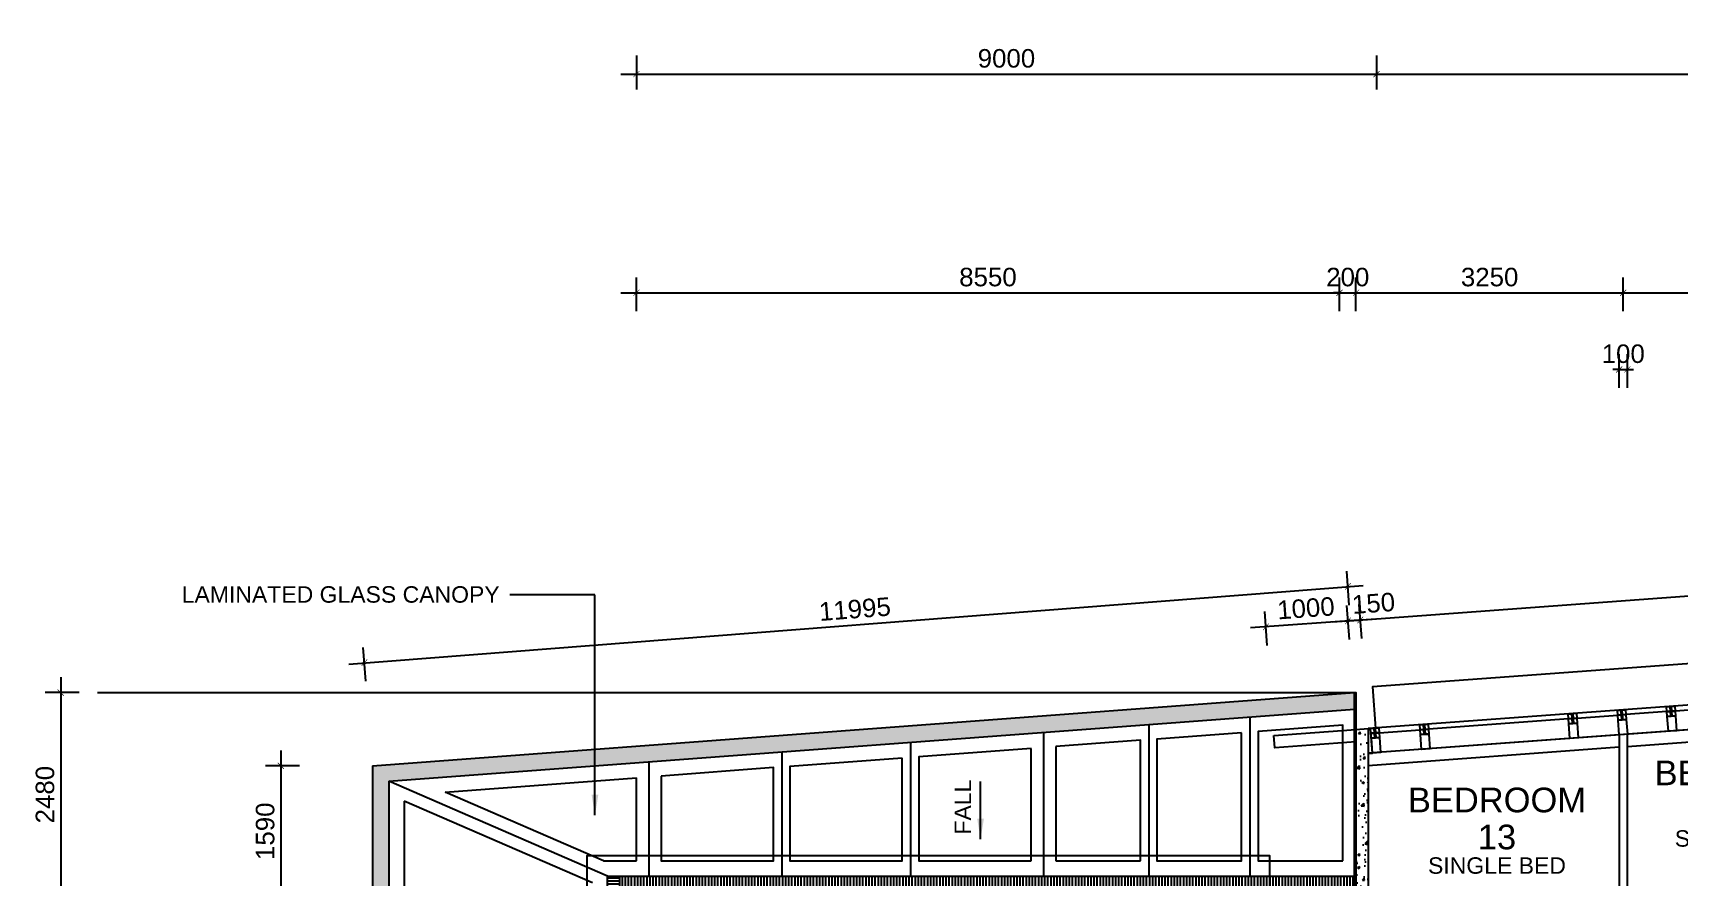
# Model space of a CAD drawing. Header units: millimetres. Extents: x 0 to 69068, y 299 to 37257.
# Drawn here: x 162 to 20179, y 24160 to 34422 of the extents above; entities that cross this region are included whole.
import ezdxf
from ezdxf.enums import TextEntityAlignment as Align

# ---------------------------------------------------------------- set-up
doc = ezdxf.new("R2010")
doc.units = ezdxf.units.MM
doc.layers.get('Defpoints').update_dxf_attribs({"color": 8})
for name, color, linetype in [('above', 8, 'Continuous'), ('Architectural Features', 8, 'Continuous'), ('arrow', 8, 'Continuous'), ('CANOPY', 8, 'Continuous'), ('Dry Wall', 8, 'Continuous'), ('GBP Dim', 8, 'Continuous'), ('GBP Text 200', 8, 'Continuous'), ('GBP Text 250', 8, 'Continuous'), ('GBP_MARKS', 8, 'Continuous'), ('hatch', 8, 'Continuous'), ('Kerb', 8, 'Continuous'), ('TEXT', 8, 'Continuous'), ('WALL-NEW', 8, 'Continuous'), ('WINDOW', 8, 'Continuous'), ('WINDOW-MULLION', 8, 'Continuous'), ('zzz-room mix', 8, 'Continuous')]:
    doc.layers.add(name, color=color, linetype=linetype)
doc.styles.add('BH', font='arial.ttf')
doc.styles.get("Standard").update_dxf_attribs({"font": 'arial.ttf'})
doc.dimstyles.new('200 GBP', dxfattribs={"dimscale": 1.5, "dimtxt": 150, "dimasz": 50, "dimexe": 125, "dimexo": 50, "dimgap": 50, "dimtad": 1, "dimdec": 0, "dimzin": 0, "dimdsep": 46, "dimtxsty": 'BH', "dimblk": 'ARCHTICK', "dimcen": 0.09, "dimdle": 125, "dimclrd": 9, "dimclre": 9, "dimclrt": 1, "dimadec": 0, "dimazin": 0, "dimtfac": 1, "dimtdec": 0, "dimtix": 1, "dimtmove": 2, "dimatfit": 3, "dimldrblk": 'ARCHTICK', "dimfxl": 300, "dimfxlon": 1, "dimtolj": 1, "dimtzin": 0, "dimarcsym": 0})
doc.dimstyles.get("Standard").update_dxf_attribs({"dimtxt": 0.18, "dimasz": 0.18, "dimexe": 0.18, "dimexo": 0.0625, "dimgap": 0.09, "dimtad": 0, "dimtih": 1, "dimtoh": 1, "dimdec": 4, "dimzin": 0, "dimdsep": 46, "dimtxsty": 'Standard', "dimcen": 0.09, "dimadec": 0, "dimazin": 0, "dimtfac": 1, "dimtdec": 4, "dimtofl": 0, "dimtmove": 0, "dimatfit": 3, "dimfxl": 1, "dimtolj": 1, "dimtzin": 0, "dimarcsym": 0})

# ---------------------------------------------------------------- blocks, each defined once
blk = doc.blocks.new('_ArchTick')
at = {"color": 0, "const_width": 0.1}
blk.add_lwpolyline([(0.5, 0.5), (-0.5, -0.5)], dxfattribs=at)
blk = doc.blocks.new('*D245')
at = {"layer": 'Defpoints', "color": 0, "transparency": 16777216}
for p in [(25389, 27952), (25486, 26632), (16400, 25965)]:
    blk.add_point(p, dxfattribs=at)
at = {"layer": 'GBP Dim', "color": 9, "lineweight": -2, "transparency": 16777216}
for p, q in [((25406, 27728), (25375, 28139)), ((16116, 27272), (25576, 27966)), ((16320, 27061), (16289, 27473))]:
    blk.add_line(p, q, dxfattribs=at)
at = {"layer": 'GBP Dim', "color": 9, "lineweight": -2, "transparency": 16777216, "xscale": 75, "yscale": 75, "zscale": 75}
for p, rotation in [((25389, 27952), 4.194182783224863), ((16303, 27286), 184.1941827832248)]:
    blk.add_blockref('_ArchTick', p, dxfattribs=dict(at, rotation=rotation))
at = {"layer": 'GBP Dim', "transparency": 16777216, "insert": (20832, 27808), "char_height": 225, "attachment_point": 5, "rotation": 4.1942, "style": 'BH'}
blk.add_mtext('\\A1;9110', dxfattribs=at)
blk = doc.blocks.new('*D257')
at = {"layer": 'Defpoints', "color": 0, "transparency": 16777216}
for p in [(16500, 34422), (25500, 34422), (25500, 33922)]:
    blk.add_point(p, dxfattribs=at)
at = {"layer": 'GBP Dim', "color": 9, "lineweight": -2, "transparency": 16777216}
for p, q in [((16500, 34147), (16500, 33735)), ((25500, 34147), (25500, 33735)), ((16313, 33922), (25688, 33922))]:
    blk.add_line(p, q, dxfattribs=at)
at = {"layer": 'GBP Dim', "color": 9, "lineweight": -2, "transparency": 16777216, "xscale": 75, "yscale": 75, "zscale": 75, "rotation": 180}
blk.add_blockref('_ArchTick', (16500, 33922), dxfattribs=at)
at = {"layer": 'GBP Dim', "color": 9, "lineweight": -2, "transparency": 16777216, "xscale": 75, "yscale": 75, "zscale": 75}
blk.add_blockref('_ArchTick', (25500, 33922), dxfattribs=at)
at = {"layer": 'GBP Dim', "transparency": 16777216, "insert": (21000, 34112), "char_height": 225, "attachment_point": 5, "style": 'BH'}
blk.add_mtext('\\A1;9000', dxfattribs=at)
blk = doc.blocks.new('*D258')
at = {"layer": 'Defpoints', "color": 0, "transparency": 16777216}
for p in [(7500, 34422), (16500, 34422), (16500, 33922)]:
    blk.add_point(p, dxfattribs=at)
at = {"layer": 'GBP Dim', "color": 9, "lineweight": -2, "transparency": 16777216}
for p, q in [((7500, 34147), (7500, 33735)), ((16500, 34147), (16500, 33735)), ((7313, 33922), (16688, 33922))]:
    blk.add_line(p, q, dxfattribs=at)
at = {"layer": 'GBP Dim', "color": 9, "lineweight": -2, "transparency": 16777216, "xscale": 75, "yscale": 75, "zscale": 75, "rotation": 180}
blk.add_blockref('_ArchTick', (7500, 33922), dxfattribs=at)
at = {"layer": 'GBP Dim', "color": 9, "lineweight": -2, "transparency": 16777216, "xscale": 75, "yscale": 75, "zscale": 75}
blk.add_blockref('_ArchTick', (16500, 33922), dxfattribs=at)
at = {"layer": 'GBP Dim', "transparency": 16777216, "insert": (12000, 34112), "char_height": 225, "attachment_point": 5, "style": 'BH'}
blk.add_mtext('\\A1;9000', dxfattribs=at)
blk = doc.blocks.new('*D276')
at = {"layer": 'Defpoints', "color": 0, "transparency": 16777216}
for p in [(2521, 26402), (500, 23922), (2521, 23922)]:
    blk.add_point(p, dxfattribs=at)
at = {"layer": 'GBP Dim', "color": 9, "lineweight": -2, "transparency": 16777216}
for p, q in [((500, 26590), (500, 23735)), ((725, 26402), (313, 26402)), ((725, 23922), (313, 23922))]:
    blk.add_line(p, q, dxfattribs=at)
at = {"layer": 'GBP Dim', "color": 9, "lineweight": -2, "transparency": 16777216, "xscale": 75, "yscale": 75, "zscale": 75}
for p, rotation in [((500, 26402), 90), ((500, 23922), 270)]:
    blk.add_blockref('_ArchTick', p, dxfattribs=dict(at, rotation=rotation))
at = {"layer": 'GBP Dim', "transparency": 16777216, "insert": (310, 25162), "char_height": 225, "attachment_point": 5, "rotation": 90, "style": 'BH'}
blk.add_mtext('\\A1;2480', dxfattribs=at)
blk = doc.blocks.new('*D277')
at = {"layer": 'Defpoints', "color": 0, "transparency": 16777216}
for p in [(3531, 25512), (3177, 23922), (3531, 23922)]:
    blk.add_point(p, dxfattribs=at)
at = {"layer": 'GBP Dim', "color": 9, "lineweight": -2, "transparency": 16777216}
for p, q in [((3177, 25700), (3177, 23735)), ((3402, 25512), (2990, 25512)), ((3402, 23922), (2990, 23922))]:
    blk.add_line(p, q, dxfattribs=at)
at = {"layer": 'GBP Dim', "color": 9, "lineweight": -2, "transparency": 16777216, "xscale": 75, "yscale": 75, "zscale": 75}
for p, rotation in [((3177, 25512), 90), ((3177, 23922), 270)]:
    blk.add_blockref('_ArchTick', p, dxfattribs=dict(at, rotation=rotation))
at = {"layer": 'GBP Dim', "transparency": 16777216, "insert": (2987, 24717), "char_height": 225, "attachment_point": 5, "rotation": 90, "style": 'BH'}
blk.add_mtext('\\A1;1590', dxfattribs=at)
blk = doc.blocks.new('*D279')
at = {"layer": 'Defpoints', "color": 0, "transparency": 16777216}
for p in [(19500, 31263), (19500, 25892), (16250, 25659)]:
    blk.add_point(p, dxfattribs=at)
at = {"layer": 'GBP Dim', "color": 9, "lineweight": -2, "transparency": 16777216}
for p, q in [((16250, 31038), (16250, 31450)), ((19500, 31038), (19500, 31450)), ((16063, 31263), (19687, 31263))]:
    blk.add_line(p, q, dxfattribs=at)
at = {"layer": 'GBP Dim', "color": 9, "lineweight": -2, "transparency": 16777216, "xscale": 75, "yscale": 75, "zscale": 75, "rotation": 180}
blk.add_blockref('_ArchTick', (16250, 31263), dxfattribs=at)
at = {"layer": 'GBP Dim', "color": 9, "lineweight": -2, "transparency": 16777216, "xscale": 75, "yscale": 75, "zscale": 75}
blk.add_blockref('_ArchTick', (19500, 31263), dxfattribs=at)
at = {"layer": 'GBP Dim', "transparency": 16777216, "insert": (17875, 31453), "char_height": 225, "attachment_point": 5, "style": 'BH'}
blk.add_mtext('\\A1;3250', dxfattribs=at)
blk = doc.blocks.new('*D280')
at = {"layer": 'Defpoints', "color": 0, "transparency": 16777216}
for p in [(22500, 31263), (22500, 26112), (19500, 25892)]:
    blk.add_point(p, dxfattribs=at)
at = {"layer": 'GBP Dim', "color": 9, "lineweight": -2, "transparency": 16777216}
for p, q in [((19500, 31038), (19500, 31450)), ((22500, 31038), (22500, 31450)), ((19312, 31263), (22687, 31263))]:
    blk.add_line(p, q, dxfattribs=at)
at = {"layer": 'GBP Dim', "color": 9, "lineweight": -2, "transparency": 16777216, "xscale": 75, "yscale": 75, "zscale": 75, "rotation": 180}
blk.add_blockref('_ArchTick', (19500, 31263), dxfattribs=at)
at = {"layer": 'GBP Dim', "color": 9, "lineweight": -2, "transparency": 16777216, "xscale": 75, "yscale": 75, "zscale": 75}
blk.add_blockref('_ArchTick', (22500, 31263), dxfattribs=at)
at = {"layer": 'GBP Dim', "transparency": 16777216, "insert": (21000, 31453), "char_height": 225, "attachment_point": 5, "style": 'BH'}
blk.add_mtext('\\A1;3000', dxfattribs=at)
blk = doc.blocks.new('*D294')
at = {"layer": 'Defpoints', "color": 0, "transparency": 16777216}
for p in [(16151, 27691), (16251, 26405), (4292, 25479)]:
    blk.add_point(p, dxfattribs=at)
at = {"layer": 'GBP Dim', "color": 9, "lineweight": -2, "transparency": 16777216}
for p, q in [((16169, 27466), (16137, 27878)), ((4005, 26750), (16338, 27705)), ((4210, 26541), (4178, 26952))]:
    blk.add_line(p, q, dxfattribs=at)
at = {"layer": 'GBP Dim', "color": 9, "lineweight": -2, "transparency": 16777216, "xscale": 75, "yscale": 75, "zscale": 75}
for p, rotation in [((16151, 27691), 4.426965913983736), ((4192, 26765), 184.4269659139838)]:
    blk.add_blockref('_ArchTick', p, dxfattribs=dict(at, rotation=rotation))
at = {"layer": 'GBP Dim', "transparency": 16777216, "insert": (10157, 27417), "char_height": 225, "attachment_point": 5, "rotation": 4.427, "style": 'BH'}
blk.add_mtext('\\A1;11995', dxfattribs=at)
blk = doc.blocks.new('*D317')
at = {"layer": 'Defpoints', "color": 0, "transparency": 16777216}
for p in [(16250, 31263), (16050, 26189), (16250, 26189)]:
    blk.add_point(p, dxfattribs=at)
at = {"layer": 'GBP Dim', "color": 9, "lineweight": -2, "transparency": 16777216}
for p, q in [((16050, 31038), (16050, 31450)), ((16250, 31038), (16250, 31450)), ((16050, 31263), (15975, 31263)), ((16050, 31263), (16250, 31263)), ((16250, 31263), (16325, 31263))]:
    blk.add_line(p, q, dxfattribs=at)
at = {"layer": 'GBP Dim', "color": 9, "lineweight": -2, "transparency": 16777216, "xscale": 75, "yscale": 75, "zscale": 75}
blk.add_blockref('_ArchTick', (16050, 31263), dxfattribs=at)
at = {"layer": 'GBP Dim', "color": 9, "lineweight": -2, "transparency": 16777216, "xscale": 75, "yscale": 75, "zscale": 75, "rotation": 180}
blk.add_blockref('_ArchTick', (16250, 31263), dxfattribs=at)
at = {"layer": 'GBP Dim', "transparency": 16777216, "insert": (16150, 31453), "char_height": 225, "attachment_point": 5, "style": 'BH'}
blk.add_mtext('\\A1;200', dxfattribs=at)
blk = doc.blocks.new('*D318')
at = {"layer": 'Defpoints', "color": 0, "transparency": 16777216}
for p in [(16050, 31263), (7500, 25562), (16050, 25562)]:
    blk.add_point(p, dxfattribs=at)
at = {"layer": 'GBP Dim', "color": 9, "lineweight": -2, "transparency": 16777216}
for p, q in [((7500, 31038), (7500, 31450)), ((16050, 31038), (16050, 31450)), ((7312, 31263), (16238, 31263))]:
    blk.add_line(p, q, dxfattribs=at)
at = {"layer": 'GBP Dim', "color": 9, "lineweight": -2, "transparency": 16777216, "xscale": 75, "yscale": 75, "zscale": 75, "rotation": 180}
blk.add_blockref('_ArchTick', (7500, 31263), dxfattribs=at)
at = {"layer": 'GBP Dim', "color": 9, "lineweight": -2, "transparency": 16777216, "xscale": 75, "yscale": 75, "zscale": 75}
blk.add_blockref('_ArchTick', (16050, 31263), dxfattribs=at)
at = {"layer": 'GBP Dim', "transparency": 16777216, "insert": (11775, 31453), "char_height": 225, "attachment_point": 5, "style": 'BH'}
blk.add_mtext('\\A1;8550', dxfattribs=at)
blk = doc.blocks.new('*D379')
at = {"layer": 'Defpoints', "color": 0, "transparency": 16777216}
for p in [(19550, 30331), (19450, 29777), (19550, 29777)]:
    blk.add_point(p, dxfattribs=at)
at = {"layer": 'GBP Dim', "color": 9, "lineweight": -2, "transparency": 16777216}
for p, q in [((19450, 30106), (19450, 30519)), ((19550, 30106), (19550, 30519)), ((19450, 30331), (19375, 30331)), ((19450, 30331), (19550, 30331)), ((19550, 30331), (19625, 30331))]:
    blk.add_line(p, q, dxfattribs=at)
at = {"layer": 'GBP Dim', "color": 9, "lineweight": -2, "transparency": 16777216, "xscale": 75, "yscale": 75, "zscale": 75}
blk.add_blockref('_ArchTick', (19450, 30331), dxfattribs=at)
at = {"layer": 'GBP Dim', "color": 9, "lineweight": -2, "transparency": 16777216, "xscale": 75, "yscale": 75, "zscale": 75, "rotation": 180}
blk.add_blockref('_ArchTick', (19550, 30331), dxfattribs=at)
at = {"layer": 'GBP Dim', "transparency": 16777216, "insert": (19500, 30521), "char_height": 225, "attachment_point": 5, "style": 'BH'}
blk.add_mtext('\\A1;100', dxfattribs=at)
blk = doc.blocks.new('CURTAIN WALL')
at = {"layer": 'WINDOW-MULLION', "ltscale": 100}
blk.add_line((-10, 300), (10, 300), dxfattribs=at)
for points in [[(-50, 300), (-10, 300), (-10, 240), (-50, 240), (-50, 300)], [(-50, 240), (-10, 240), (-10, 180), (-50, 180), (-50, 240)], [(10, 300), (50, 300), (50, 240), (10, 240), (10, 300)], [(10, 240), (50, 240), (50, 180), (10, 180), (10, 240)]]:
    blk.add_lwpolyline(points, dxfattribs=at)
at = {"layer": 'WINDOW-MULLION'}
blk.add_lwpolyline([(-50, 180), (50, 180), (50, 0), (-50, 0)], close=True, dxfattribs=at)
blk = doc.blocks.new('*D418')
at = {"layer": 'Defpoints', "color": 0, "transparency": 16777216}
for p in [(15156, 27202), (15253, 25881), (16250, 25954)]:
    blk.add_point(p, dxfattribs=at)
at = {"layer": 'GBP Dim', "color": 9, "lineweight": -2, "transparency": 16777216}
for p, q in [((16170, 27050), (16139, 27462)), ((16340, 27288), (14969, 27188)), ((15172, 26977), (15142, 27389))]:
    blk.add_line(p, q, dxfattribs=at)
at = {"layer": 'GBP Dim', "color": 9, "lineweight": -2, "transparency": 16777216, "xscale": 75, "yscale": 75, "zscale": 75}
for p, rotation in [((15156, 27202), 184.1941827833921), ((16153, 27275), 4.194182783392084)]:
    blk.add_blockref('_ArchTick', p, dxfattribs=dict(at, rotation=rotation))
at = {"layer": 'GBP Dim', "transparency": 16777216, "insert": (15641, 27428), "char_height": 225, "attachment_point": 5, "rotation": 4.1942, "style": 'BH'}
blk.add_mtext('\\A1;1000', dxfattribs=at)
blk = doc.blocks.new('*D423')
at = {"layer": 'Defpoints', "color": 0, "transparency": 16777216}
for p in [(16303, 27286), (16250, 25954), (16400, 25965)]:
    blk.add_point(p, dxfattribs=at)
at = {"layer": 'GBP Dim', "color": 9, "lineweight": -2, "transparency": 16777216}
for p, q in [((16170, 27050), (16139, 27462)), ((16320, 27061), (16289, 27473)), ((15966, 27261), (16490, 27299))]:
    blk.add_line(p, q, dxfattribs=at)
at = {"layer": 'GBP Dim', "color": 9, "lineweight": -2, "transparency": 16777216, "xscale": 75, "yscale": 75, "zscale": 75}
for p, rotation in [((16153, 27275), 184.1941827832248), ((16303, 27286), 4.194182783224863)]:
    blk.add_blockref('_ArchTick', p, dxfattribs=dict(at, rotation=rotation))
at = {"layer": 'GBP Dim', "transparency": 16777216, "insert": (16463, 27488), "char_height": 225, "attachment_point": 5, "rotation": 4.1942, "style": 'BH'}
blk.add_mtext('\\A1;150', dxfattribs=at)

msp = doc.modelspace()

# ---------------------------------------------------------------- hatches: boundary and pattern name
at = {"layer": 'CANOPY'}
h = msp.add_hatch(dxfattribs=at)
h.set_pattern_fill('DOTS', color=256, scale=800, angle=45, style=0)
h.set_pattern_definition([(45, (14538.947, 35352.41), (-17.67767, 53.03301), [0, -50])])
h.paths.add_polyline_path([(4290, 25513.1), (16230, 26403), (16230, 26202.4), (4490, 25327.4), (4490, 10047.5), (4290, 10047.5)])
h = msp.add_hatch(dxfattribs=at)
h.set_pattern_fill('ANSI31', color=256, scale=300, angle=135, style=0)
h.set_pattern_definition([(180, (11754.79, 35252.24), (-7e-15, -37.5), [])])
h.paths.add_polyline_path([(7300, 10072.5), (7150, 10072.5), (7150, 24172.4), (7300, 24172.4)])
h = msp.add_hatch(dxfattribs=at)
h.set_pattern_fill('ANSI31', color=256, scale=300, angle=45, style=0)
h.set_pattern_definition([(90, (11754.79, 35252.24), (-37.5, 7e-15), [])])
h.paths.add_polyline_path([(7300, 24172.4), (16230, 24172.4), (16230, 24022.4), (7300, 24022.4)])
at = {"layer": 'hatch'}
h = msp.add_hatch(dxfattribs=at)
h.set_pattern_fill('AR-CONC', color=256, scale=40, style=0)
h.set_pattern_definition([(50, (-2500, -11527.6), (286.9041, -25.1009), [30, -330]), (355, (-2500, -11527.6), (-55.5005, 300.8769), [24, -264]), (100.4514, (-2476.1, -11529.68), (231.4038, 275.7758), [25.496, -280.4568]), (46.1842, (-2500, -11447.6), (426.8964, -66.2076), [45, -495]), (96.6356, (-2464.43, -11453.1), (373.865, 389.647), [38.244, -420.685]), (351.1842, (-2500, -11447.6), (373.865, 389.6474), [36, -396]), (21, (-2460, -11467.6), (238.7628, -161.0476), [30, -330]), (326, (-2460, -11467.6), (97.3261, 290.06), [24, -264]), (71.4514, (-2440.1, -11481), (336.089, 129.0122), [25.496, -280.4568]), (37.5, (-2500, -11527.59), (4.86394, 133.15754), [0, -260.8, 0, -268, 0, -265]), (7.5, (-2500, -11527.59), (105.2278, 157.7647), [0, -152.8, 0, -254.8, 0, -101]), (327.5, (-2589.2, -11527.59), (213.52897, -9.02195), [0, -100, 0, -312, 0, -414]), (317.5, (-2629.2, -11527.59), (233.2745, 40.042), [0, -130, 0, -207.2, 0, -294])])
h.paths.add_polyline_path([(16400, 23797.4), (16250, 23797.4), (15200, 23797.5), (15200, 23922.4), (16250, 23922.4), (16250, 25953.8), (16399.9, 25965.3), (16399.9, 23922.4), (16400, 23922.4)])
h.paths.add_polyline_path([(16400, 23797.4), (16250, 23797.4), (16250, 23022.5), (16400, 23022.5)])

# ---------------------------------------------------------------- linework, layer by layer
at = {"layer": 'above', "ltscale": 50}
msp.add_lwpolyline([(22468.1, 26410.3), (22431.6, 26908.4), (16451.4, 26471.3), (16488, 25971.8)], dxfattribs=at)
at = {"layer": 'Architectural Features', "ltscale": 50}
msp.add_lwpolyline([(6900, 23922.2), (6900, 24422.2), (15200, 24422.2), (15200, 23922.2)], dxfattribs=at)
at = {"layer": 'CANOPY'}
for p, q in [((4290, 25513.1), (16230, 26403)), ((4490, 25327.4), (16230, 26202.4)), ((12450, 25920.7), (12450, 24172.4)), ((4290, 25513.1), (4290, 10047.5)), ((7650, 25562.9), (7650, 24172.4)), ((4490, 25327.4), (4490, 10047.5)), ((7150, 24172.4), (4490, 25327.4)), ((7300, 24022.4), (7300, 24172.4))]:
    msp.add_line(p, q, dxfattribs=at)
at = {"layer": 'CANOPY', "ltscale": 500}
for p, q in [((12300, 24357.4), (12300, 25724)), ((12600, 25746.3), (12600, 24357.4)), ((5176.1, 25193), (7500, 25366.2)), ((7500, 24357.4), (7500, 25366.2)), ((4675, 25083.6), (4675, 23422.5)), ((6965, 24089.2), (4675, 25083.6)), ((7100.6, 24357.4), (5176.1, 25193)), ((7100.6, 24357.4), (7500, 24357.4)), ((12600, 24357.4), (13628.3, 24357.4))]:
    msp.add_line(p, q, dxfattribs=at)
at = {"layer": 'CANOPY'}
for points in [[(16230, 26403), (16250, 26404.5), (16250, 23922.4), (16230, 23922.4), (16230, 26403)], [(14958.9, 26106.3), (14958.9, 24172.4)], [(13729.4, 26013.5), (13729.4, 24172.4)], [(9266.7, 25683.4), (9266.7, 24172.4)], [(10833.3, 25800.2), (10833.3, 24172.4)], [(7150, 10047.5), (7150, 24172.4), (16230, 24172.4)]]:
    msp.add_lwpolyline(points, dxfattribs=at)
at = {"layer": 'CANOPY', "ltscale": 500}
for points in [[(13629.4, 24357.4), (13629.4, 25823.1), (12600, 25746.3)], [(14858.9, 25914.7), (13829.4, 25838), (13829.4, 24357.4), (14858.9, 24357.4), (14858.9, 25914.7)], [(16088.3, 24357.4), (16088.3, 26006.3), (15058.9, 25929.6), (15058.9, 24357.4), (16088.3, 24357.4)], [(12300, 25724), (10933.3, 25622.1), (10933.3, 24357.4), (12300, 24357.4)], [(7800, 25388.6), (7800, 24357.4), (9166.7, 24357.4), (9166.7, 25490.5), (7800, 25388.6)]]:
    msp.add_lwpolyline(points, dxfattribs=at)
msp.add_lwpolyline([(10733.3, 25607.2), (9366.7, 25505.4), (9366.7, 24357.4), (10733.3, 24357.4), (10733.3, 25607.2)], close=True, dxfattribs=at)
at = {"layer": 'Dry Wall'}
for p, q in [((19450, 25888.1), (19450, 20538.4)), ((19550, 20545.8), (19550, 25895.5))]:
    msp.add_line(p, q, dxfattribs=at)
at = {"layer": 'GBP_MARKS', "ltscale": 50}
msp.add_line((948.5, 26402.5), (16248.5, 26402.5), dxfattribs=at)
at = {"layer": 'Kerb'}
for points in [[(22450, 25957.7), (19550, 25745.1)], [(19450, 25737.7), (16399.9, 25514.1)]]:
    msp.add_lwpolyline(points, dxfattribs=at)
at = {"layer": 'WALL-NEW'}
msp.add_lwpolyline([(16400, 23797.4), (16250, 23797.4), (16250, 23797.4), (15200, 23797.5), (15200, 23922.4), (16250, 23922.4), (16250, 25954.3), (16399.9, 25965.3), (16399.9, 23922.4), (16400, 23922.4), (16400, 23797.4)], dxfattribs=at)
at = {"layer": 'WALL-NEW', "ltscale": 500}
msp.add_lwpolyline([(15252.7, 25881.1), (16250, 25954.3), (16250, 25803.8), (15263.7, 25731.6), (15252.7, 25881.1)], dxfattribs=at)
at = {"layer": 'WINDOW'}
msp.add_line((25653.6, 26343.1), (16399.9, 25664.5), dxfattribs=at)
for points in [[(54211.2, 25792.2), (54032.9, 28223.7), (46468.1, 27669), (46431.5, 28167.6), (43652.6, 27963.8), (40468.1, 27730.3), (40431.5, 28228.9), (37451.5, 28010.4), (37488, 27511.7), (28468.1, 26850.3), (28431.5, 27348.9), (25451.5, 27130.4), (25488, 26631.7), (16399.9, 25965.3)], [(21834.2, 26303.6), (20130.7, 26178.7)], [(18834.2, 26083.7), (17130.7, 25958.8)], [(18933.9, 26091), (19432.6, 26127.5)], [(20031, 26171.4), (19532.3, 26134.8)], [(16532.3, 25914.9), (17031, 25951.4)]]:
    msp.add_lwpolyline(points, dxfattribs=at)
at = {"layer": 'WINDOW-MULLION'}
msp.add_lwpolyline([(16399.9, 25965.3), (16399.9, 25664.5), (16450.2, 25668.2), (16428.2, 25967.4), (16399.9, 25965.3)], dxfattribs=at)
at = {"layer": 'zzz-room mix'}
msp.add_lwpolyline([(25653.6, 26343.1), (16399.9, 25664.5), (16400, 23022.5), (16750, 23022.5), (16750, 21822.5), (16350, 21822.5), (16350, 20518.7), (17900, 20518.7), (17900, 20424.8), (17902.5, 20425), (17952.4, 20428.6), (19450, 20538.4), (21150, 20663.1)], dxfattribs=at)

# ---------------------------------------------------------------- block references
at = {"layer": 'WINDOW-MULLION', "rotation": 4.194182774196734}
for p in [(20098.4, 25935.7), (18901.6, 25847.9), (19500, 25891.8), (16500, 25671.8), (17098.4, 25715.7)]:
    msp.add_blockref('CURTAIN WALL', p, dxfattribs=at)

# ---------------------------------------------------------------- texts
at = {"layer": 'GBP Text 200', "style": 'BH'}
msp.add_text('LAMINATED GLASS CANOPY', height=200, dxfattribs=at).set_placement((1972, 27495.8))
for p in [(20964.3, 24529.4), (17964.3, 24200.1)]:
    msp.add_text('SINGLE BED', height=200, dxfattribs=at).set_placement(p, align=Align.CENTER)
at = {"layer": 'GBP Text 250', "style": 'BH'}
for s, p in [('BEDROOM', (20964.3, 25276.5)), ('BEDROOM', (17964.3, 24947.2)), ('13', (17964.3, 24497.2))]:
    msp.add_text(s, height=300, dxfattribs=at).set_placement(p, align=Align.CENTER)
at = {"layer": 'TEXT', "style": 'BH'}
msp.add_text('FALL', height=200, rotation=90, dxfattribs=at).set_placement((11569.7, 24676.5))

# ---------------------------------------------------------------- dimensions: what is measured, and where the dimension line sits
at = {"layer": 'GBP Dim'}
for base, p1, p2, picture, middle in [((16500, 33922.4), (7500, 34422.4), (16500, 34422.4), '*D258', (12000, 34112.3)), ((25500, 33922.4), (16500, 34422.4), (25500, 34422.4), '*D257', (21000, 34112.3)), ((16050, 31262.9), (7500, 25561.7), (16050, 25561.7), '*D318', (11775, 31452.8)), ((16250, 31262.9), (16050, 26188.7), (16250, 26188.7), '*D317', (16150, 31452.8)), ((19500, 31262.9), (16250, 25658.9), (19500, 25891.8), '*D279', (17875, 31452.9)), ((22500, 31262.9), (19500, 25891.8), (22500, 26111.8), '*D280', (21000, 31452.9)), ((19550, 30331), (19450, 29777.4), (19550, 29777.4), '*D379', (19500, 30520.9))]:
    dim = msp.add_linear_dim(base=base, p1=p1, p2=p2, dimstyle='200 GBP', override={"dimclrt": 256, "dimfxl": 150}, dxfattribs=at)
    dim.commit()
    dim.dimension.update_dxf_attribs({"geometry": picture, "text_midpoint": middle})
for base, p1, p2, angle, picture, middle in [((25389.2, 27952), (16399.9, 25965.3), (25486, 26631.6), 4.19418, '*D245', (20832.3, 27808.3)), ((15155.9, 27201.6), (16250, 25954.3), (15252.7, 25880.8), 184.19418, '*D418', (15640.6, 27427.5)), ((500, 23922.4), (2521.1, 26402.5), (2521.1, 23922.4), 90, '*D276', (310.1, 25162.4)), ((3177.1, 23922.4), (3531, 25512.1), (3531, 23922.4), 90, '*D277', (2987.2, 24717.2))]:
    dim = msp.add_linear_dim(base=base, p1=p1, p2=p2, angle=angle, dimstyle='200 GBP', override={"dimclrt": 256, "dimfxl": 150}, dxfattribs=at)
    dim.commit()
    dim.dimension.update_dxf_attribs({"geometry": picture, "text_midpoint": middle})
dim = msp.add_aligned_dim(p1=(4291.7, 25478.7), p2=(16251, 26404.5), distance=1290.1, dimstyle='200 GBP', override={"dimclrt": 256, "dimfxl": 150}, dxfattribs=at)
dim.commit()
dim.dimension.update_dxf_attribs({"geometry": '*D294', "text_midpoint": (10157.1, 27417.1)})
dim = msp.add_linear_dim(base=(16303.1, 27285.7), p1=(16250, 25954.3), p2=(16399.9, 25965.3), angle=4.19418, dimstyle='200 GBP', override={"dimclrt": 256, "dimfxl": 150}, dxfattribs=at)
dim.commit()
dim.dimension.update_dxf_attribs({"geometry": '*D423', "text_midpoint": (16463.4, 27487.9), "dimtype": 160})

# ---------------------------------------------------------------- leaders
at = {"layer": 'arrow'}
for points in [[(6996.4, 24910.7), (6996.4, 27591.1), (5960.6, 27591.1)], [(11685.2, 24620.8), (11685.2, 25323.3)]]:
    msp.add_leader(points, dimstyle='Standard', override={"dimscale": 2, "dimtxt": 200, "dimasz": 125, "dimexe": 166.67, "dimexo": 100, "dimgap": 100, "dimtih": 0, "dimtoh": 0, "dimdec": 0, "dimrnd": 5.001, "dimtxsty": 'BH', "dimdle": 166.666667, "dimclrd": 9, "dimclre": 9, "dimclrt": 1, "dimtdec": 0, "dimtix": 1, "dimtofl": 1, "dimtmove": 2, "dimfxl": 50}, dxfattribs=at)

doc.saveas('drawing.dxf')
